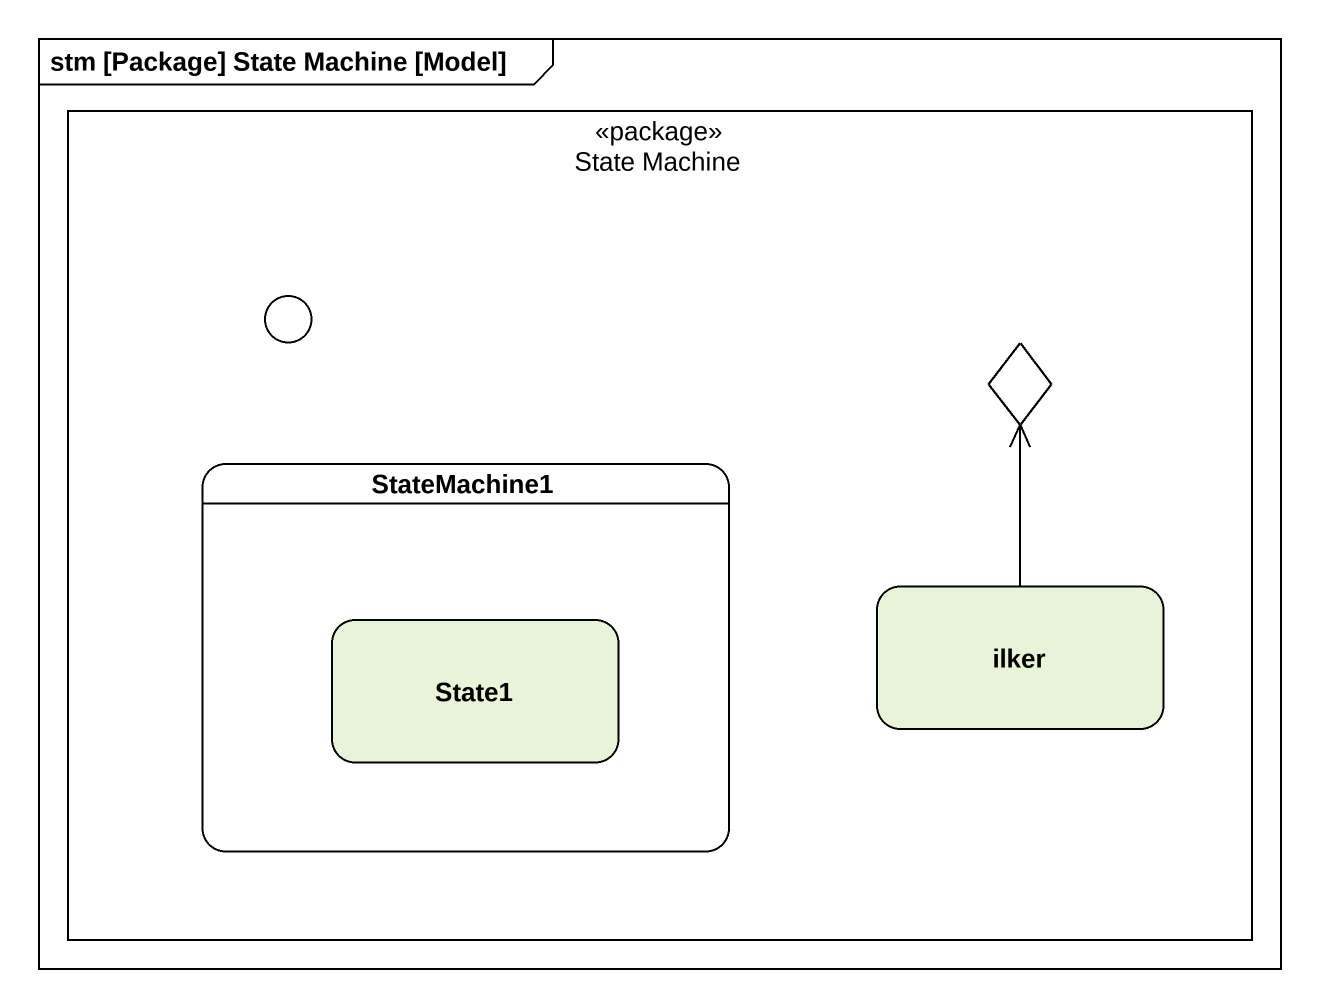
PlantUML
@startuml
mainframe stm [Package] State Machine [Model]
hide empty description
state "State Machine" as State_Machine <<package>> {
  state entry1 <<entryPoint>>
  state choice1 <<choice>>
  state StateMachine1 {
    state State1
  }
  state ilker
}
ilker -up-> choice1
@enduml
